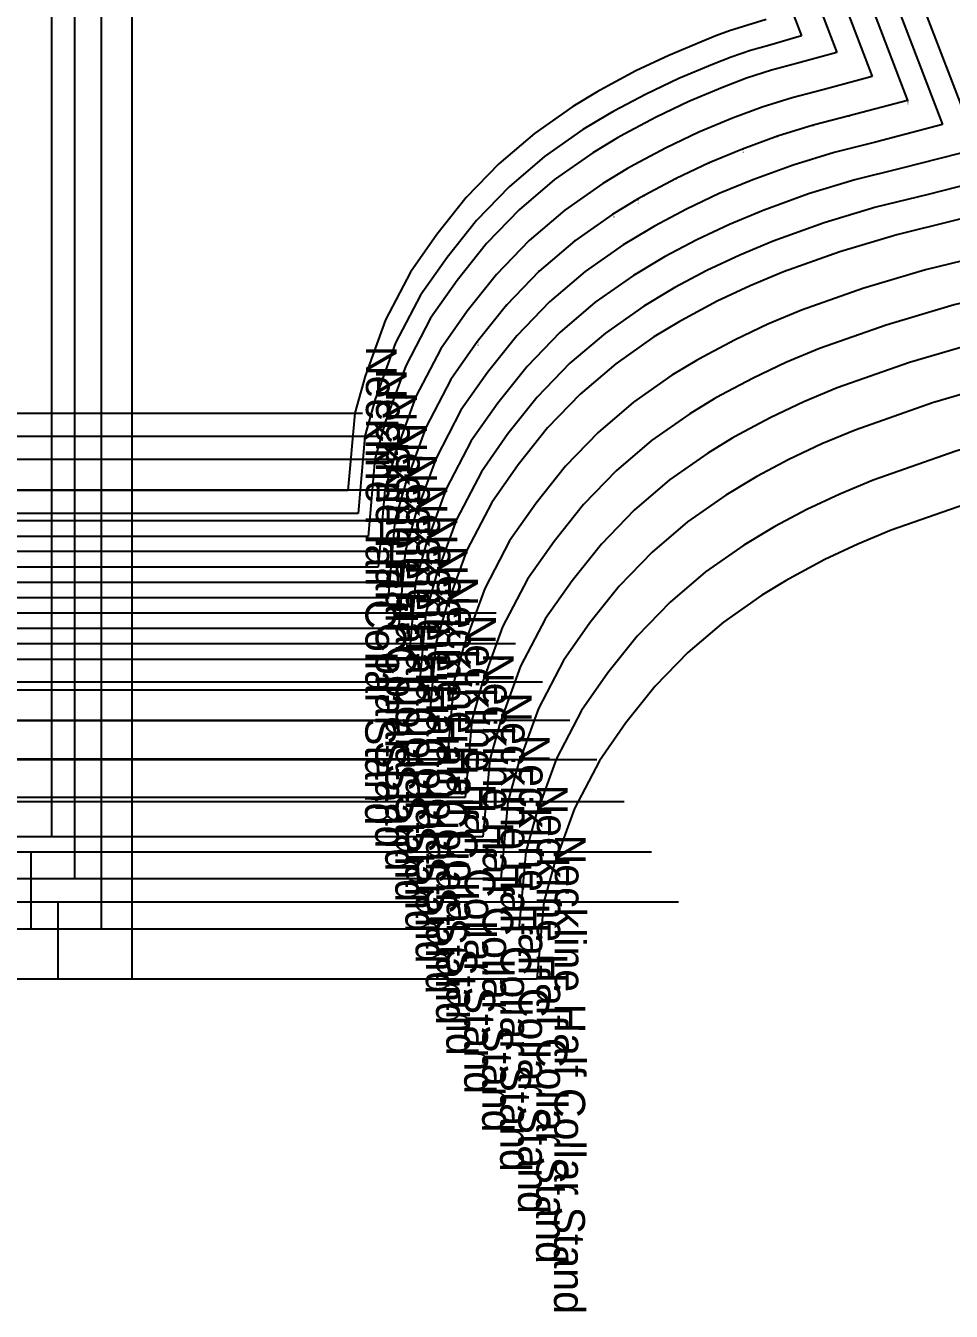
# Model space of a CAD drawing. Extents: x -839 to 1721, y -537 to 682.
# Drawn here: x -181.4 to -30.6, y 194.5 to 403.9 of the extents above; entities that cross this region are included whole.
import ezdxf
from ezdxf.enums import TextEntityAlignment as Align

# ---------------------------------------------------------------- set-up
doc = ezdxf.new("R2010")
doc.units = 0

# ---------------------------------------------------------------- blocks, each defined once
blk = doc.blocks.new('GMG1016S19-FR CO 1_42')
at = {"layer": '1'}
for points in [[(-60.7797, 404.8608), (-64.4703, 403.7127), (-66.7487, 403.0218), (-68.9992, 402.2141), (-71.2013, 401.2921), (-76.6573, 399.0213), (-76.6573, 399.0213), (-82.004, 396.4941), (-87.2211, 393.7153), (-88.3032, 393.0981), (-92.3011, 390.6927), (-98.5241, 386.3315), (-104.3026, 381.3938), (-109.6265, 375.8845), (-114.4017, 369.8926), (-118.7197, 363.7509), (-122.7735, 355.9683), (-126.1009, 346.8243), (-127.7976, 340.7766), (-128.9025, 328.1934)], [(-128.9025, 328.1934), (-751.5861, 328.1934)]]:
    blk.add_lwpolyline(points, dxfattribs=at)
at = {"layer": '6'}
blk.add_line((-128.9025, 328.1934), (-751.5861, 328.1934), dxfattribs=at)
at = {"layer": '8'}
for p, q in [((-128.9025, 340.7309), (-331.9349, 340.7309)), ((-126.5454, 340.7309), (-316.5501, 340.7309))]:
    blk.add_line(p, q, dxfattribs=at)
at = {"layer": '84'}
for points in [[(-60.7797, 404.8608), (-64.4703, 403.7127), (-66.7487, 403.0218), (-68.9992, 402.2141), (-71.2013, 401.2921), (-76.6573, 399.0213), (-76.6573, 399.0213), (-82.004, 396.4941), (-87.2211, 393.7153), (-88.3032, 393.0981), (-92.3011, 390.6927), (-98.5241, 386.3315), (-104.3026, 381.3938), (-109.6265, 375.8845), (-114.4017, 369.8926), (-118.7197, 363.7509), (-122.7735, 355.9683), (-126.1009, 346.8243), (-127.7976, 340.7766), (-128.9025, 328.1934)], [(-128.9025, 328.1934), (-751.5861, 328.1934)]]:
    blk.add_lwpolyline(points, dxfattribs=at)
at = {"layer": '85'}
for points in [[(-128.9025, 340.7309), (-331.9349, 340.7309)], [(-126.5454, 340.7309), (-316.5501, 340.7309)]]:
    blk.add_lwpolyline(points, dxfattribs=at)
at = {"layer": '1', "flags": 2}
for p, p2 in [((-314.6502, 569.0718), (-280.7971, 520.0498)), ((-751.5886, 563.1968), (-688.589, 563.207)), ((-88.3032, 393.0981), (-76.6573, 399.0213))]:
    blk.add_attdef('Dependency', text='', height=0.25, dxfattribs=at).set_placement(p, p2, align=Align.ALIGNED)
at = {"layer": '15'}
blk.add_text('Neckline Half Collar Stand', height=5.001, rotation=269.8881, dxfattribs=at).set_placement((-125.9587, 351.724))
blk = doc.blocks.new('GMG1016S19-FR CO 1_44')
at = {"layer": '1'}
for points in [[(-107.3405, 538.7899), (-55.0342, 402.2167)], [(-55.0342, 402.2167), (-60.1726, 400.7231), (-63.3477, 399.8265), (-66.482, 398.7623), (-69.5554, 397.5431), (-75.0113, 395.2723), (-75.0113, 395.2723), (-80.358, 392.745), (-85.5752, 389.9663), (-86.6572, 389.349), (-90.6552, 386.9411), (-96.8782, 382.5825), (-102.6567, 377.6447), (-107.9805, 372.1329), (-112.7557, 366.1436), (-117.0737, 360.0019), (-121.1276, 352.2193), (-124.455, 343.0753), (-126.1517, 337.0276), (-127.2566, 324.4419)], [(-127.2566, 324.4419), (-757.3315, 324.4419)]]:
    blk.add_lwpolyline(points, dxfattribs=at)
at = {"layer": '6'}
blk.add_line((-127.2566, 324.4419), (-757.3315, 324.4419), dxfattribs=at)
at = {"layer": '8'}
for p, q in [((-127.2566, 336.9793), (-330.289, 336.9793)), ((-123.4491, 336.9793), (-313.4538, 336.9793))]:
    blk.add_line(p, q, dxfattribs=at)
at = {"layer": '84'}
for points in [[(-107.3405, 538.7899), (-55.0342, 402.2167)], [(-55.0342, 402.2167), (-60.1726, 400.7231), (-63.3477, 399.8265), (-66.482, 398.7623), (-69.5554, 397.5431), (-75.0113, 395.2723), (-75.0113, 395.2723), (-80.358, 392.745), (-85.5752, 389.9663), (-86.6572, 389.349), (-90.6552, 386.9411), (-96.8782, 382.5825), (-102.6567, 377.6447), (-107.9805, 372.1329), (-112.7557, 366.1436), (-117.0737, 360.0019), (-121.1276, 352.2193), (-124.455, 343.0753), (-126.1517, 337.0276), (-127.2566, 324.4419)], [(-127.2566, 324.4419), (-757.3315, 324.4419)]]:
    blk.add_lwpolyline(points, dxfattribs=at)
at = {"layer": '85'}
for points in [[(-127.2566, 336.9793), (-330.289, 336.9793)], [(-123.4491, 336.9793), (-313.4538, 336.9793)]]:
    blk.add_lwpolyline(points, dxfattribs=at)
at = {"layer": '1', "flags": 2}
for p, p2 in [((-313.055, 572.8234), (-278.9962, 521.5382)), ((-757.3341, 566.9484), (-694.3344, 566.9585)), ((-86.6572, 389.349), (-75.0113, 395.2723))]:
    blk.add_attdef('Dependency', text='', height=0.25, dxfattribs=at).set_placement(p, p2, align=Align.ALIGNED)
at = {"layer": '15'}
blk.add_text('Neckline Half Collar Stand', height=5.001, rotation=269.8881, dxfattribs=at).set_placement((-124.3127, 347.9724))
blk = doc.blocks.new('GMG1016S19-FR CO 1_46')
at = {"layer": '1'}
for points in [[(-102.5043, 538.6248), (-49.2811, 399.5319)], [(-49.2811, 399.5319), (-55.8724, 397.7056), (-59.9466, 396.6083), (-63.9699, 395.3003), (-67.9197, 393.7915), (-73.3756, 391.5207), (-73.3756, 391.5207), (-78.7223, 388.9934), (-83.9394, 386.2147), (-85.0215, 385.5974), (-89.0194, 383.1921), (-95.2424, 378.8309), (-101.0209, 373.8931), (-106.3448, 368.3839), (-111.12, 362.392), (-115.438, 356.2503), (-119.4918, 348.4677), (-122.8192, 339.3237), (-124.5159, 333.276), (-125.6208, 320.6928)], [(-125.6208, 320.6928), (-763.0846, 320.6928)]]:
    blk.add_lwpolyline(points, dxfattribs=at)
at = {"layer": '6'}
blk.add_line((-125.6208, 320.6928), (-763.0846, 320.6928), dxfattribs=at)
at = {"layer": '8'}
for p, q in [((-125.6208, 333.2303), (-328.6532, 333.2303)), ((-120.363, 333.2303), (-310.3677, 333.2303))]:
    blk.add_line(p, q, dxfattribs=at)
at = {"layer": '84'}
for points in [[(-102.5043, 538.6248), (-49.2811, 399.5319)], [(-49.2811, 399.5319), (-55.8724, 397.7056), (-59.9466, 396.6083), (-63.9699, 395.3003), (-67.9197, 393.7915), (-73.3756, 391.5207), (-73.3756, 391.5207), (-78.7223, 388.9934), (-83.9394, 386.2147), (-85.0215, 385.5974), (-89.0194, 383.1921), (-95.2424, 378.8309), (-101.0209, 373.8931), (-106.3448, 368.3839), (-111.12, 362.392), (-115.438, 356.2503), (-119.4918, 348.4677), (-122.8192, 339.3237), (-124.5159, 333.276), (-125.6208, 320.6928)], [(-125.6208, 320.6928), (-763.0846, 320.6928)]]:
    blk.add_lwpolyline(points, dxfattribs=at)
at = {"layer": '85'}
for points in [[(-125.6208, 333.2303), (-328.6532, 333.2303)], [(-120.363, 333.2303), (-310.3677, 333.2303)]]:
    blk.add_lwpolyline(points, dxfattribs=at)
at = {"layer": '1', "flags": 2}
for p, p2 in [((-311.4701, 576.5724), (-276.6721, 523.5575)), ((-763.0872, 570.6974), (-700.0875, 570.7076)), ((-85.0215, 385.5974), (-73.3756, 391.5207))]:
    blk.add_attdef('Dependency', text='', height=0.25, dxfattribs=at).set_placement(p, p2, align=Align.ALIGNED)
at = {"layer": '15'}
blk.add_text('Neckline Half Collar Stand', height=5.001, rotation=269.8881, dxfattribs=at).set_placement((-122.677, 344.2234))
blk = doc.blocks.new('GMG1016S19-FR CO 1_48')
at = {"layer": '1'}
for points in [[(-97.663, 537.2126), (-43.5306, 395.6127)], [(-43.5306, 395.6127), (-51.5722, 393.4486), (-56.543, 392.1481), (-61.4554, 390.5962), (-66.2788, 388.7928), (-71.7347, 386.522), (-71.7347, 386.522), (-77.0814, 383.9947), (-82.2986, 381.216), (-83.3806, 380.5987), (-87.3786, 378.1908), (-93.6016, 373.8322), (-99.3801, 368.8944), (-104.7039, 363.3826), (-109.4791, 357.3933), (-113.7971, 351.2516), (-117.851, 343.469), (-121.1784, 334.325), (-122.8751, 328.2747), (-123.98, 315.6916)], [(-123.98, 315.6916), (-768.8352, 315.6916)]]:
    blk.add_lwpolyline(points, dxfattribs=at)
at = {"layer": '6'}
blk.add_line((-123.98, 315.6916), (-768.8352, 315.6916), dxfattribs=at)
at = {"layer": '8'}
for p, q in [((-123.98, 328.229), (-327.0124, 328.229)), ((-117.2719, 328.229), (-307.2765, 328.229))]:
    blk.add_line(p, q, dxfattribs=at)
at = {"layer": '84'}
for points in [[(-97.663, 537.2126), (-43.5306, 395.6127)], [(-43.5306, 395.6127), (-51.5722, 393.4486), (-56.543, 392.1481), (-61.4554, 390.5962), (-66.2788, 388.7928), (-71.7347, 386.522), (-71.7347, 386.522), (-77.0814, 383.9947), (-82.2986, 381.216), (-83.3806, 380.5987), (-87.3786, 378.1908), (-93.6016, 373.8322), (-99.3801, 368.8944), (-104.7039, 363.3826), (-109.4791, 357.3933), (-113.7971, 351.2516), (-117.851, 343.469), (-121.1784, 334.325), (-122.8751, 328.2747), (-123.98, 315.6916)], [(-123.98, 315.6916), (-768.8352, 315.6916)]]:
    blk.add_lwpolyline(points, dxfattribs=at)
at = {"layer": '85'}
for points in [[(-123.98, 328.229), (-327.0124, 328.229)], [(-117.2719, 328.229), (-307.2765, 328.229)]]:
    blk.add_lwpolyline(points, dxfattribs=at)
at = {"layer": '1', "flags": 2}
for p, p2 in [((-309.88, 581.5737), (-275.5342, 526.0417)), ((-768.8377, 575.6987), (-705.8381, 575.7063)), ((-83.3806, 380.5987), (-71.7347, 386.522))]:
    blk.add_attdef('Dependency', text='', height=0.25, dxfattribs=at).set_placement(p, p2, align=Align.ALIGNED)
at = {"layer": '15'}
blk.add_text('Neckline Half Collar Stand', height=5.001, rotation=269.8881, dxfattribs=at).set_placement((-121.0361, 339.2221))
blk = doc.blocks.new('GMG1016S19-FR CO 1_50')
at = {"layer": '1'}
for points in [[(-92.8243, 535.7978), (-37.7826, 391.696)], [(-37.7826, 391.696), (-47.2745, 389.1941), (-53.1394, 387.693), (-58.9408, 385.8895), (-64.6405, 383.7915), (-70.0939, 381.5208), (-70.0964, 381.5208), (-75.4431, 378.9935), (-80.6603, 376.2147), (-81.7423, 375.5975), (-85.7403, 373.1921), (-91.9633, 368.8309), (-97.7418, 363.8931), (-103.0656, 358.3839), (-107.8408, 352.392), (-112.1563, 346.2503), (-116.2127, 338.4678), (-119.5401, 329.3238), (-121.2368, 323.276), (-122.3392, 310.6929)], [(-122.3392, 310.6929), (-774.5832, 310.6929)]]:
    blk.add_lwpolyline(points, dxfattribs=at)
at = {"layer": '2'}
for p in [(-37.7826, 391.696), (-37.7826, 391.696), (-64.6405, 383.7915), (-81.7423, 375.5975), (-85.7403, 373.1921), (-107.8408, 352.392), (-122.3392, 323.2303), (-121.2368, 323.276), (-114.1832, 323.2303), (-122.3392, 310.6929), (-122.3392, 310.6929)]:
    blk.add_point(p, dxfattribs=at)
at = {"layer": '3'}
for p in [(-53.1394, 387.693), (-47.2745, 389.1941), (-58.9408, 385.8895), (-70.0964, 381.5208), (-70.0939, 381.5208), (-75.4431, 378.9935), (-80.6603, 376.2147), (-91.9633, 368.8309), (-97.7418, 363.8931), (-103.0656, 358.3839), (-112.1563, 346.2503), (-116.2127, 338.4678), (-119.5401, 329.3238)]:
    blk.add_point(p, dxfattribs=at)
at = {"layer": '4'}
for p in [(-70.0939, 381.5208, -3.998), (-122.3392, 310.6929, -3.998), (-122.3392, 310.6929, -3.998)]:
    blk.add_point(p, dxfattribs=at)
at = {"layer": '6'}
blk.add_line((-122.3392, 310.6929), (-774.5832, 310.6929), dxfattribs=at)
at = {"layer": '8'}
for p, q in [((-122.3392, 323.2303), (-325.3715, 323.2303)), ((-114.1832, 323.2303), (-304.1879, 323.2303))]:
    blk.add_line(p, q, dxfattribs=at)
at = {"layer": '84'}
for points in [[(-92.8243, 535.7978), (-37.7826, 391.696)], [(-37.7826, 391.696), (-47.2745, 389.1941), (-53.1394, 387.693), (-58.9408, 385.8895), (-64.6405, 383.7915), (-70.0939, 381.5208), (-70.0964, 381.5208), (-75.4431, 378.9935), (-80.6603, 376.2147), (-81.7423, 375.5975), (-85.7403, 373.1921), (-91.9633, 368.8309), (-97.7418, 363.8931), (-103.0656, 358.3839), (-107.8408, 352.392), (-112.1563, 346.2503), (-116.2127, 338.4678), (-119.5401, 329.3238), (-121.2368, 323.276), (-122.3392, 310.6929)], [(-122.3392, 310.6929), (-774.5832, 310.6929)]]:
    blk.add_lwpolyline(points, dxfattribs=at)
at = {"layer": '85'}
for points in [[(-122.3392, 323.2303), (-325.3715, 323.2303)], [(-114.1832, 323.2303), (-304.1879, 323.2303)]]:
    blk.add_lwpolyline(points, dxfattribs=at)
at = {"layer": '1'}
for s, p in [('# 12', (-37.7826, 391.696)), ('# 12', (-37.7826, 391.696)), ('# 13', (-64.6405, 383.7915)), ('# 14', (-81.7423, 375.5975)), ('# 15', (-85.7403, 373.1921)), ('# 16', (-107.8408, 352.392)), ('# 17', (-121.2368, 323.276)), ('# 17', (-122.3392, 310.6929)), ('# 17', (-122.3392, 310.6929))]:
    blk.add_text(s, height=0.25, rotation=269.8881, dxfattribs=at).set_placement(p)
at = {"layer": '1', "flags": 2}
for p, p2 in [((-308.2926, 586.5724), (-274.795, 528.2108)), ((-774.5857, 580.6974), (-711.5887, 580.7075)), ((-81.7423, 375.5975), (-70.0939, 381.5208))]:
    blk.add_attdef('Dependency', text='', height=0.25, dxfattribs=at).set_placement(p, p2, align=Align.ALIGNED)
at = {"layer": '15'}
blk.add_text('Neckline Half Collar Stand', height=5.001, rotation=269.8881, dxfattribs=at).set_placement((-119.3978, 334.2234))
at = {"layer": '8'}
for s, p in [('NM', (-122.3392, 323.2303)), ('# 22', (-114.1832, 323.2303)), ('NM', (-114.1832, 323.2303))]:
    blk.add_text(s, height=0.25, rotation=269.8881, dxfattribs=at).set_placement(p)
at = {"layer": '85'}
for p in [(-122.3392, 323.2303), (-114.1832, 323.2303)]:
    blk.add_text('NM', height=0.25, rotation=269.8881, dxfattribs=at).set_placement(p)
blk = doc.blocks.new('GMG1016S19-FR CO 1_52')
at = {"layer": '1'}
for points in [[(-87.9552, 533.4991), (-32.0549, 387.7666)], [(-32.0549, 387.7666), (-42.9819, 384.9294), (-49.7332, 383.2276), (-56.4109, 381.1804), (-62.9717, 378.7928), (-68.4277, 376.522), (-68.4277, 376.522), (-73.7743, 373.9947), (-78.9915, 371.216), (-80.0735, 370.5988), (-84.0715, 368.1934), (-90.2945, 363.8322), (-96.073, 358.8944), (-101.3969, 353.3852), (-106.1721, 347.3933), (-110.4901, 341.2516), (-114.5439, 333.469), (-117.8713, 324.325), (-119.568, 318.2773), (-120.6729, 305.6941)], [(-120.6729, 305.6941), (-780.3084, 305.6941)]]:
    blk.add_lwpolyline(points, dxfattribs=at)
at = {"layer": '6'}
blk.add_line((-120.6729, 305.6941), (-780.3084, 305.6941), dxfattribs=at)
at = {"layer": '8'}
for p, q in [((-120.6729, 318.229), (-323.7053, 318.229)), ((-111.0641, 318.229), (-301.0688, 318.229))]:
    blk.add_line(p, q, dxfattribs=at)
at = {"layer": '84'}
for points in [[(-87.9552, 533.4991), (-32.0549, 387.7666)], [(-32.0549, 387.7666), (-42.9819, 384.9294), (-49.7332, 383.2276), (-56.4109, 381.1804), (-62.9717, 378.7928), (-68.4277, 376.522), (-68.4277, 376.522), (-73.7743, 373.9947), (-78.9915, 371.216), (-80.0735, 370.5988), (-84.0715, 368.1934), (-90.2945, 363.8322), (-96.073, 358.8944), (-101.3969, 353.3852), (-106.1721, 347.3933), (-110.4901, 341.2516), (-114.5439, 333.469), (-117.8713, 324.325), (-119.568, 318.2773), (-120.6729, 305.6941)], [(-120.6729, 305.6941), (-780.3084, 305.6941)]]:
    blk.add_lwpolyline(points, dxfattribs=at)
at = {"layer": '85'}
for points in [[(-120.6729, 318.229), (-323.7053, 318.229)], [(-111.0641, 318.229), (-301.0688, 318.229)]]:
    blk.add_lwpolyline(points, dxfattribs=at)
at = {"layer": '1', "flags": 2}
for p, p2 in [((-306.6746, 591.5737), (-273.934, 530.5553)), ((-780.3109, 585.6987), (-717.3138, 585.7063)), ((-80.0735, 370.5988), (-68.4277, 376.522))]:
    blk.add_attdef('Dependency', text='', height=0.25, dxfattribs=at).set_placement(p, p2, align=Align.ALIGNED)
at = {"layer": '15'}
blk.add_text('Neckline Half Collar Stand', height=5.001, rotation=269.8881, dxfattribs=at).set_placement((-117.7291, 329.2222))
blk = doc.blocks.new('GMG1016S19-FR CO 1_54')
at = {"layer": '1'}
for points in [[(-83.0911, 531.1979), (-26.3322, 383.8347)], [(-26.3322, 383.8347), (-38.6919, 380.6622), (-46.3297, 378.7623), (-53.8836, 376.4687), (-61.308, 373.7915), (-66.7614, 371.5208), (-66.7639, 371.5208), (-72.1107, 368.9935), (-77.3278, 366.2147), (-78.4099, 365.5975), (-82.4078, 363.1921), (-88.6308, 358.8309), (-94.4093, 353.8932), (-99.7331, 348.3839), (-104.5083, 342.392), (-108.8238, 336.2503), (-112.8802, 328.4678), (-116.2076, 319.3238), (-117.9043, 313.276), (-119.0067, 300.6929)], [(-119.0067, 300.6929), (-786.0335, 300.6929)]]:
    blk.add_lwpolyline(points, dxfattribs=at)
at = {"layer": '6'}
blk.add_line((-119.0067, 300.6929), (-786.0335, 300.6929), dxfattribs=at)
at = {"layer": '8'}
for p, q in [((-119.0067, 313.2303), (-322.0416, 313.2303)), ((-107.9501, 313.2303), (-297.9547, 313.2303))]:
    blk.add_line(p, q, dxfattribs=at)
at = {"layer": '84'}
for points in [[(-83.0911, 531.1979), (-26.3322, 383.8347)], [(-26.3322, 383.8347), (-38.6919, 380.6622), (-46.3297, 378.7623), (-53.8836, 376.4687), (-61.308, 373.7915), (-66.7614, 371.5208), (-66.7639, 371.5208), (-72.1107, 368.9935), (-77.3278, 366.2147), (-78.4099, 365.5975), (-82.4078, 363.1921), (-88.6308, 358.8309), (-94.4093, 353.8932), (-99.7331, 348.3839), (-104.5083, 342.392), (-108.8238, 336.2503), (-112.8802, 328.4678), (-116.2076, 319.3238), (-117.9043, 313.276), (-119.0067, 300.6929)], [(-119.0067, 300.6929), (-786.0335, 300.6929)]]:
    blk.add_lwpolyline(points, dxfattribs=at)
at = {"layer": '85'}
for points in [[(-119.0067, 313.2303), (-322.0416, 313.2303)], [(-107.9501, 313.2303), (-297.9547, 313.2303)]]:
    blk.add_lwpolyline(points, dxfattribs=at)
at = {"layer": '1', "flags": 2}
for p, p2 in [((-305.0617, 596.5724), (-273.0374, 533.0064)), ((-786.0361, 590.6974), (-723.039, 590.7075)), ((-78.4099, 365.5975), (-66.7614, 371.5208))]:
    blk.add_attdef('Dependency', text='', height=0.25, dxfattribs=at).set_placement(p, p2, align=Align.ALIGNED)
at = {"layer": '15'}
blk.add_text('Neckline Half Collar Stand', height=5.001, rotation=269.8881, dxfattribs=at).set_placement((-116.0654, 324.2234))
blk = doc.blocks.new('GMG1016S19-FR CO 1_56')
at = {"layer": '1'}
for points in [[(-20.6096, 379.9053), (-34.4018, 376.4001), (-42.9235, 374.2995), (-51.3512, 371.7595), (-59.6392, 368.7928), (-65.0952, 366.522), (-65.0952, 366.522), (-70.4419, 363.9948), (-75.659, 361.216), (-76.7411, 360.5988), (-80.739, 358.1934), (-86.962, 353.8322), (-92.7405, 348.8945), (-98.0644, 343.3852), (-102.8396, 337.3933), (-107.1576, 331.2516), (-111.2114, 323.469), (-114.5388, 314.325), (-116.2355, 308.2773), (-117.3404, 295.6941)], [(-117.3404, 295.6941), (-791.7562, 295.6941)]]:
    blk.add_lwpolyline(points, dxfattribs=at)
at = {"layer": '6'}
blk.add_line((-117.3404, 295.6941), (-791.7562, 295.6941), dxfattribs=at)
at = {"layer": '8'}
for p, q in [((-117.3404, 308.2316), (-320.3728, 308.2316)), ((-104.7801, 308.2316), (-296.3368, 308.2316))]:
    blk.add_line(p, q, dxfattribs=at)
at = {"layer": '84'}
for points in [[(-20.6096, 379.9053), (-34.4018, 376.4001), (-42.9235, 374.2995), (-51.3512, 371.7595), (-59.6392, 368.7928), (-65.0952, 366.522), (-65.0952, 366.522), (-70.4419, 363.9948), (-75.659, 361.216), (-76.7411, 360.5988), (-80.739, 358.1934), (-86.962, 353.8322), (-92.7405, 348.8945), (-98.0644, 343.3852), (-102.8396, 337.3933), (-107.1576, 331.2516), (-111.2114, 323.469), (-114.5388, 314.325), (-116.2355, 308.2773), (-117.3404, 295.6941)], [(-117.3404, 295.6941), (-791.7562, 295.6941)]]:
    blk.add_lwpolyline(points, dxfattribs=at)
at = {"layer": '85'}
for points in [[(-117.3404, 308.2316), (-320.3728, 308.2316)], [(-104.7801, 308.2316), (-296.3368, 308.2316)]]:
    blk.add_lwpolyline(points, dxfattribs=at)
at = {"layer": '1', "flags": 2}
for p, p2 in [((-303.4437, 601.5737), (-271.3, 535.6759)), ((-791.7587, 596.9483), (-728.7591, 596.9559)), ((-76.7411, 360.5988), (-65.0952, 366.522))]:
    blk.add_attdef('Dependency', text='', height=0.25, dxfattribs=at).set_placement(p, p2, align=Align.ALIGNED)
at = {"layer": '15'}
blk.add_text('Neckline Half Collar Stand', height=5.001, rotation=269.8881, dxfattribs=at).set_placement((-114.3966, 319.2247))
blk = doc.blocks.new('GMG1016S19-FR CO 1_58')
at = {"layer": '1'}
for points in [[(-14.887, 375.9734), (-30.1092, 372.1329), (-39.5174, 369.8317), (-48.8214, 367.0478), (-57.9705, 363.7915), (-63.4264, 361.5208), (-63.4264, 361.5208), (-68.7731, 358.9935), (-73.9903, 356.2147), (-75.0723, 355.5975), (-79.0703, 353.1921), (-85.2933, 348.8309), (-91.0717, 343.8932), (-96.3956, 338.3839), (-101.1708, 332.3921), (-105.4888, 326.2504), (-109.5426, 318.4678), (-112.87, 309.3238), (-114.5668, 303.2761), (-115.6717, 290.6929)], [(-115.6717, 290.6929), (-797.4788, 290.6929)]]:
    blk.add_lwpolyline(points, dxfattribs=at)
at = {"layer": '6'}
blk.add_line((-115.6717, 290.6929), (-797.4788, 290.6929), dxfattribs=at)
at = {"layer": '8'}
for p, q in [((-115.6717, 303.2303), (-318.704, 303.2303)), ((-101.6102, 303.2303), (-294.7188, 303.2303))]:
    blk.add_line(p, q, dxfattribs=at)
at = {"layer": '84'}
for points in [[(-14.887, 375.9734), (-30.1092, 372.1329), (-39.5174, 369.8317), (-48.8214, 367.0478), (-57.9705, 363.7915), (-63.4264, 361.5208), (-63.4264, 361.5208), (-68.7731, 358.9935), (-73.9903, 356.2147), (-75.0723, 355.5975), (-79.0703, 353.1921), (-85.2933, 348.8309), (-91.0717, 343.8932), (-96.3956, 338.3839), (-101.1708, 332.3921), (-105.4888, 326.2504), (-109.5426, 318.4678), (-112.87, 309.3238), (-114.5668, 303.2761), (-115.6717, 290.6929)], [(-115.6717, 290.6929), (-797.4788, 290.6929)]]:
    blk.add_lwpolyline(points, dxfattribs=at)
at = {"layer": '85'}
for points in [[(-115.6717, 303.2303), (-318.704, 303.2303)], [(-101.6102, 303.2303), (-294.7188, 303.2303)]]:
    blk.add_lwpolyline(points, dxfattribs=at)
at = {"layer": '1', "flags": 2}
for p, p2 in [((-301.8257, 606.5724), (-270.3856, 538.0864)), ((-797.4813, 603.2475), (-734.4817, 603.2551)), ((-75.0723, 355.5975), (-63.4264, 361.5208))]:
    blk.add_attdef('Dependency', text='', height=0.25, dxfattribs=at).set_placement(p, p2, align=Align.ALIGNED)
at = {"layer": '15'}
blk.add_text('Neckline Half Collar Stand', height=5.001, rotation=269.8881, dxfattribs=at).set_placement((-112.7278, 314.2235))
blk = doc.blocks.new('GMG1016S19-FR CO 1_60')
at = {"layer": '1'}
for points in [[(-7.9172, 370.7943), (-24.5695, 366.6211), (-34.8641, 364.1167), (-45.0444, 361.089), (-55.052, 357.5432), (-60.5079, 355.2724), (-60.5079, 355.2724), (-65.8546, 352.7451), (-71.0718, 349.9663), (-72.1538, 349.3491), (-76.1518, 346.9437), (-82.3748, 342.5826), (-88.1533, 337.6448), (-93.4797, 332.133), (-98.2523, 326.1437), (-102.5703, 320.002), (-106.6242, 312.2194), (-109.9516, 303.0754), (-111.6483, 297.0251), (-112.7532, 284.442)], [(-112.7532, 284.442), (-804.4485, 284.442)]]:
    blk.add_lwpolyline(points, dxfattribs=at)
at = {"layer": '6'}
blk.add_line((-112.7532, 284.442), (-804.4485, 284.442), dxfattribs=at)
at = {"layer": '8'}
for p, q in [((-112.7532, 296.9794), (-315.7856, 296.9794)), ((-97.1932, 296.9794), (-291.8029, 296.9794))]:
    blk.add_line(p, q, dxfattribs=at)
at = {"layer": '84'}
for points in [[(-7.9172, 370.7943), (-24.5695, 366.6211), (-34.8641, 364.1167), (-45.0444, 361.089), (-55.052, 357.5432), (-60.5079, 355.2724), (-60.5079, 355.2724), (-65.8546, 352.7451), (-71.0718, 349.9663), (-72.1538, 349.3491), (-76.1518, 346.9437), (-82.3748, 342.5826), (-88.1533, 337.6448), (-93.4797, 332.133), (-98.2523, 326.1437), (-102.5703, 320.002), (-106.6242, 312.2194), (-109.9516, 303.0754), (-111.6483, 297.0251), (-112.7532, 284.442)], [(-112.7532, 284.442), (-804.4485, 284.442)]]:
    blk.add_lwpolyline(points, dxfattribs=at)
at = {"layer": '85'}
for points in [[(-112.7532, 296.9794), (-315.7856, 296.9794)], [(-97.1932, 296.9794), (-291.8029, 296.9794)]]:
    blk.add_lwpolyline(points, dxfattribs=at)
at = {"layer": '1', "flags": 2}
for p, p2 in [((-298.9072, 612.8233), (-269.4204, 541.2258)), ((-804.4511, 610.6999), (-741.454, 610.7075)), ((-72.1538, 349.3491), (-60.5079, 355.2724))]:
    blk.add_attdef('Dependency', text='', height=0.25, dxfattribs=at).set_placement(p, p2, align=Align.ALIGNED)
at = {"layer": '15'}
blk.add_text('Neckline Half Collar Stand', height=5.001, rotation=269.8881, dxfattribs=at).set_placement((-109.8119, 307.9725))
blk = doc.blocks.new('GMG1016S19-FR CO 1_62')
at = {"layer": '1'}
for points in [[(-0.9449, 365.6127), (-19.0297, 361.1042), (-30.2057, 358.4042), (-41.2598, 355.1276), (-52.1335, 351.2922), (-57.5895, 349.0215), (-57.5895, 349.0215), (-62.9362, 346.4941), (-68.1533, 343.7154), (-69.2354, 343.0982), (-73.2333, 340.6928), (-79.4563, 336.3316), (-85.2348, 331.3938), (-90.5587, 325.8846), (-95.3339, 319.8927), (-99.6519, 313.751), (-103.7057, 305.9685), (-107.0331, 296.8245), (-108.7298, 290.7767), (-109.8347, 278.1936)], [(-109.8347, 278.1936), (-811.4208, 278.1936)]]:
    blk.add_lwpolyline(points, dxfattribs=at)
at = {"layer": '6'}
blk.add_line((-109.8347, 278.1936), (-811.4208, 278.1936), dxfattribs=at)
at = {"layer": '8'}
for p, q in [((-109.8347, 290.731), (-312.8671, 290.731)), ((-92.771, 290.731), (-288.8819, 290.731))]:
    blk.add_line(p, q, dxfattribs=at)
at = {"layer": '84'}
for points in [[(-0.9449, 365.6127), (-19.0297, 361.1042), (-30.2057, 358.4042), (-41.2598, 355.1276), (-52.1335, 351.2922), (-57.5895, 349.0215), (-57.5895, 349.0215), (-62.9362, 346.4941), (-68.1533, 343.7154), (-69.2354, 343.0982), (-73.2333, 340.6928), (-79.4563, 336.3316), (-85.2348, 331.3938), (-90.5587, 325.8846), (-95.3339, 319.8927), (-99.6519, 313.751), (-103.7057, 305.9685), (-107.0331, 296.8245), (-108.7298, 290.7767), (-109.8347, 278.1936)], [(-109.8347, 278.1936), (-811.4208, 278.1936)]]:
    blk.add_lwpolyline(points, dxfattribs=at)
at = {"layer": '85'}
for points in [[(-109.8347, 290.731), (-312.8671, 290.731)], [(-92.771, 290.731), (-288.8819, 290.731)]]:
    blk.add_lwpolyline(points, dxfattribs=at)
at = {"layer": '1', "flags": 2}
for p, p2 in [((-811.4234, 618.1497), (-748.4238, 618.1573)), ((-295.9888, 619.0717), (-267.8024, 544.6776)), ((-69.2354, 343.0982), (-57.5895, 349.0215))]:
    blk.add_attdef('Dependency', text='', height=0.25, dxfattribs=at).set_placement(p, p2, align=Align.ALIGNED)
at = {"layer": '15'}
blk.add_text('Neckline Half Collar Stand', height=5.001, rotation=269.8881, dxfattribs=at).set_placement((-106.8909, 301.7241))
blk = doc.blocks.new('GMG1016S19-FR CO 1_64')
at = {"layer": '1'}
for points in [[(6.0325, 360.2711), (-13.4824, 355.4299), (-25.5448, 352.5292), (-37.4727, 349.0088), (-49.2075, 344.8838), (-54.6634, 342.613), (-54.6634, 342.613), (-60.0101, 340.0857), (-65.2272, 337.307), (-66.3093, 336.6898), (-70.3072, 334.2844), (-76.5302, 329.9232), (-82.3088, 324.9854), (-87.6326, 319.4762), (-92.4078, 313.4843), (-96.7258, 307.3426), (-100.7796, 299.56), (-104.107, 290.416), (-105.8037, 284.3683), (-106.9086, 271.7851)], [(-106.9086, 271.7851), (-818.3982, 271.7851)]]:
    blk.add_lwpolyline(points, dxfattribs=at)
at = {"layer": '6'}
blk.add_line((-106.9086, 271.7851), (-818.3982, 271.7851), dxfattribs=at)
at = {"layer": '8'}
for p, q in [((-177.0939, 271.7851), (-177.0939, 505.4219)), ((-106.9086, 284.3226), (-309.941, 284.3226)), ((-88.3438, 284.3226), (-285.905, 284.3226))]:
    blk.add_line(p, q, dxfattribs=at)
at = {"layer": '84'}
for points in [[(6.0325, 360.2711), (-13.4824, 355.4299), (-25.5448, 352.5292), (-37.4727, 349.0088), (-49.2075, 344.8838), (-54.6634, 342.613), (-54.6634, 342.613), (-60.0101, 340.0857), (-65.2272, 337.307), (-66.3093, 336.6898), (-70.3072, 334.2844), (-76.5302, 329.9232), (-82.3088, 324.9854), (-87.6326, 319.4762), (-92.4078, 313.4843), (-96.7258, 307.3426), (-100.7796, 299.56), (-104.107, 290.416), (-105.8037, 284.3683), (-106.9086, 271.7851)], [(-106.9086, 271.7851), (-818.3982, 271.7851)]]:
    blk.add_lwpolyline(points, dxfattribs=at)
at = {"layer": '85'}
for points in [[(-177.0939, 271.7851), (-177.0939, 505.4219)], [(-106.9086, 284.3226), (-309.941, 284.3226)], [(-88.3438, 284.3226), (-285.905, 284.3226)]]:
    blk.add_lwpolyline(points, dxfattribs=at)
at = {"layer": '1', "flags": 2}
for p, p2 in [((-818.4008, 625.442), (-755.4011, 625.4497)), ((-293.0119, 625.1626), (-266.4715, 548.1575)), ((-66.3093, 336.6898), (-54.6634, 342.613))]:
    blk.add_attdef('Dependency', text='', height=0.25, dxfattribs=at).set_placement(p, p2, align=Align.ALIGNED)
at = {"layer": '15'}
blk.add_text('Neckline Half Collar Stand', height=5.001, rotation=269.8881, dxfattribs=at).set_placement((-103.9648, 295.3157))
blk = doc.blocks.new('GMG1016S19-FR CO 1_66')
at = {"layer": '1'}
for points in [[(13.0099, 354.4875), (-7.935, 349.311), (-20.8814, 346.2122), (-33.6855, 342.4479), (-46.2814, 338.0334), (-51.7373, 335.7627), (-51.7373, 335.7627), (-57.084, 333.2353), (-62.3012, 330.4566), (-63.3832, 329.8394), (-67.3812, 327.434), (-73.6042, 323.0728), (-79.3827, 318.135), (-84.7065, 312.6258), (-89.4817, 306.6339), (-93.7997, 300.4922), (-97.8535, 292.7097), (-101.181, 283.5657), (-102.8777, 277.5179), (-103.9826, 264.9348)], [(-103.9826, 264.9348), (-825.3756, 264.9348)]]:
    blk.add_lwpolyline(points, dxfattribs=at)
at = {"layer": '6'}
blk.add_line((-103.9826, 264.9348), (-825.3756, 264.9348), dxfattribs=at)
at = {"layer": '8'}
for p, q in [((-173.3982, 264.9348), (-173.3982, 503.5728)), ((-103.9826, 277.4722), (-307.0149, 277.4722)), ((-83.9166, 277.4722), (-282.9281, 277.4722))]:
    blk.add_line(p, q, dxfattribs=at)
at = {"layer": '84'}
for points in [[(13.0099, 354.4875), (-7.935, 349.311), (-20.8814, 346.2122), (-33.6855, 342.4479), (-46.2814, 338.0334), (-51.7373, 335.7627), (-51.7373, 335.7627), (-57.084, 333.2353), (-62.3012, 330.4566), (-63.3832, 329.8394), (-67.3812, 327.434), (-73.6042, 323.0728), (-79.3827, 318.135), (-84.7065, 312.6258), (-89.4817, 306.6339), (-93.7997, 300.4922), (-97.8535, 292.7097), (-101.181, 283.5657), (-102.8777, 277.5179), (-103.9826, 264.9348)], [(-103.9826, 264.9348), (-825.3756, 264.9348)]]:
    blk.add_lwpolyline(points, dxfattribs=at)
at = {"layer": '85'}
for points in [[(-173.3982, 264.9348), (-173.3982, 503.5728)], [(-103.9826, 277.4722), (-307.0149, 277.4722)], [(-83.9166, 277.4722), (-282.9281, 277.4722)]]:
    blk.add_lwpolyline(points, dxfattribs=at)
at = {"layer": '1', "flags": 2}
for p, p2 in [((-825.3781, 632.2924), (-762.3785, 632.3)), ((-290.035, 630.8116), (-264.4217, 551.1546)), ((-63.3832, 329.8394), (-51.7373, 335.7627))]:
    blk.add_attdef('Dependency', text='', height=0.25, dxfattribs=at).set_placement(p, p2, align=Align.ALIGNED)
at = {"layer": '15'}
blk.add_text('Neckline Half Collar Stand', height=5.001, rotation=269.8881, dxfattribs=at).set_placement((-101.0387, 288.4653))
blk = doc.blocks.new('GMG1016S19-FR CO 1_68')
at = {"layer": '1'}
for points in [[(19.9848, 347.4035), (-2.3902, 341.8942), (-16.2205, 338.5973), (-29.8984, 334.5866), (-43.3528, 329.8825), (-48.8087, 327.6118), (-48.8087, 327.6118), (-54.1554, 325.0845), (-59.3751, 322.3057), (-60.4571, 321.6885), (-64.4526, 319.2831), (-70.6781, 314.9219), (-76.454, 309.9842), (-81.7804, 304.4749), (-86.5531, 298.4831), (-90.8711, 292.3413), (-94.9249, 284.5588), (-98.2523, 275.4148), (-99.9516, 269.3671), (-101.054, 256.7839)], [(-101.054, 256.7839), (-832.3504, 256.7839)]]:
    blk.add_lwpolyline(points, dxfattribs=at)
at = {"layer": '6'}
blk.add_line((-101.054, 256.7839), (-832.3504, 256.7839), dxfattribs=at)
at = {"layer": '8'}
for p, q in [((-169.0117, 256.7839), (-169.0117, 500.4232)), ((-101.054, 269.3213), (-304.0863, 269.3213)), ((-79.4894, 269.3213), (-279.9995, 269.3213)), ((-180.4924, 256.7839), (-180.4924, 269.3213))]:
    blk.add_line(p, q, dxfattribs=at)
at = {"layer": '84'}
for points in [[(19.9848, 347.4035), (-2.3902, 341.8942), (-16.2205, 338.5973), (-29.8984, 334.5866), (-43.3528, 329.8825), (-48.8087, 327.6118), (-48.8087, 327.6118), (-54.1554, 325.0845), (-59.3751, 322.3057), (-60.4571, 321.6885), (-64.4526, 319.2831), (-70.6781, 314.9219), (-76.454, 309.9842), (-81.7804, 304.4749), (-86.5531, 298.4831), (-90.8711, 292.3413), (-94.9249, 284.5588), (-98.2523, 275.4148), (-99.9516, 269.3671), (-101.054, 256.7839)], [(-101.054, 256.7839), (-832.3504, 256.7839)]]:
    blk.add_lwpolyline(points, dxfattribs=at)
at = {"layer": '85'}
for points in [[(-169.0117, 256.7839), (-169.0117, 500.4232)], [(-101.054, 269.3213), (-304.0863, 269.3213)], [(-79.4894, 269.3213), (-279.9995, 269.3213)], [(-180.4924, 256.7839), (-180.4924, 269.3213)]]:
    blk.add_lwpolyline(points, dxfattribs=at)
at = {"layer": '1', "flags": 2}
for p, p2 in [((-832.353, 640.4407), (-769.3559, 640.4484)), ((-287.1089, 637.662), (-264.4268, 554.9418)), ((-60.4571, 321.6885), (-48.8087, 327.6118))]:
    blk.add_attdef('Dependency', text='', height=0.25, dxfattribs=at).set_placement(p, p2, align=Align.ALIGNED)
at = {"layer": '15'}
blk.add_text('Neckline Half Collar Stand', height=5.001, rotation=269.8881, dxfattribs=at).set_placement((-98.1126, 280.3145))
blk = doc.blocks.new('GMG1016S19-FR CO 1_70')
at = {"layer": '1'}
for points in [[(26.9622, 340.322), (3.1573, 334.4799), (-11.5545, 330.9824), (-26.1087, 326.7279), (-40.4267, 321.7342), (-45.8826, 319.4635), (-45.8826, 319.4635), (-51.2293, 316.9362), (-56.4465, 314.1574), (-57.5285, 313.5402), (-61.5265, 311.1348), (-67.7495, 306.7736), (-73.528, 301.8359), (-78.8518, 296.3266), (-83.627, 290.3347), (-87.945, 284.193), (-91.9989, 276.4105), (-95.3263, 267.2665), (-97.023, 261.2187), (-98.1279, 248.6356)], [(-98.1279, 248.6356), (-839.3278, 248.6356)]]:
    blk.add_lwpolyline(points, dxfattribs=at)
at = {"layer": '6'}
blk.add_line((-98.1279, 248.6356), (-839.3278, 248.6356), dxfattribs=at)
at = {"layer": '8'}
for p, q in [((-164.0104, 248.6356), (-164.0104, 497.2762)), ((-98.1279, 261.173), (-301.1602, 261.173)), ((-75.0596, 261.173), (-277.0734, 261.173)), ((-176.0652, 248.6356), (-176.0652, 261.173))]:
    blk.add_line(p, q, dxfattribs=at)
at = {"layer": '84'}
for points in [[(26.9622, 340.322), (3.1573, 334.4799), (-11.5545, 330.9824), (-26.1087, 326.7279), (-40.4267, 321.7342), (-45.8826, 319.4635), (-45.8826, 319.4635), (-51.2293, 316.9362), (-56.4465, 314.1574), (-57.5285, 313.5402), (-61.5265, 311.1348), (-67.7495, 306.7736), (-73.528, 301.8359), (-78.8518, 296.3266), (-83.627, 290.3347), (-87.945, 284.193), (-91.9989, 276.4105), (-95.3263, 267.2665), (-97.023, 261.2187), (-98.1279, 248.6356)], [(-98.1279, 248.6356), (-839.3278, 248.6356)]]:
    blk.add_lwpolyline(points, dxfattribs=at)
at = {"layer": '85'}
for points in [[(-164.0104, 248.6356), (-164.0104, 497.2762)], [(-98.1279, 261.173), (-301.1602, 261.173)], [(-75.0596, 261.173), (-277.0734, 261.173)], [(-176.0652, 248.6356), (-176.0652, 261.173)]]:
    blk.add_lwpolyline(points, dxfattribs=at)
at = {"layer": '1', "flags": 2}
for p, p2 in [((-839.3303, 648.5916), (-776.3307, 648.5967)), ((-284.1803, 644.5149), (-263.9823, 558.9677)), ((-57.5285, 313.5402), (-45.8826, 319.4635))]:
    blk.add_attdef('Dependency', text='', height=0.25, dxfattribs=at).set_placement(p, p2, align=Align.ALIGNED)
at = {"layer": '15'}
blk.add_text('Neckline Half Collar Stand', height=5.001, rotation=269.8881, dxfattribs=at).set_placement((-95.184, 272.1661))

msp = doc.modelspace()

# ---------------------------------------------------------------- block references
at = {"layer": '1'}
for name in ['GMG1016S19-FR CO 1_70', 'GMG1016S19-FR CO 1_68', 'GMG1016S19-FR CO 1_66', 'GMG1016S19-FR CO 1_64', 'GMG1016S19-FR CO 1_62', 'GMG1016S19-FR CO 1_60', 'GMG1016S19-FR CO 1_58', 'GMG1016S19-FR CO 1_56', 'GMG1016S19-FR CO 1_54', 'GMG1016S19-FR CO 1_52', 'GMG1016S19-FR CO 1_50', 'GMG1016S19-FR CO 1_48', 'GMG1016S19-FR CO 1_46', 'GMG1016S19-FR CO 1_44', 'GMG1016S19-FR CO 1_42']:
    msp.add_blockref(name, (0, 0), dxfattribs=at)

doc.saveas('drawing.dxf')
